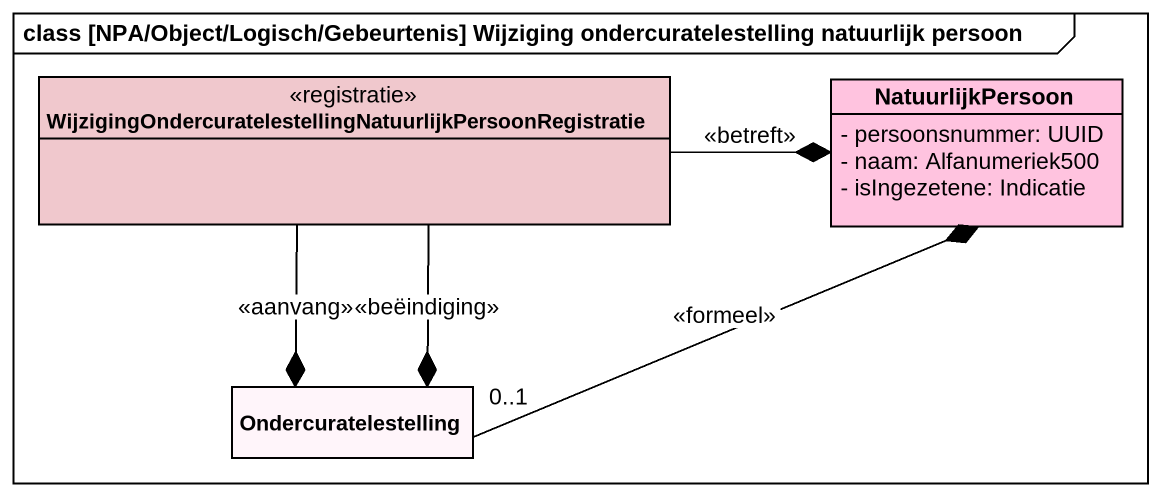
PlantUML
@startuml
mainframe class [NPA/Object/Logisch/Gebeurtenis] Wijziging ondercuratelestelling natuurlijk persoon
hide circle
hide empty members
skinparam classAttributeIconSize 0
class "WijzigingOndercuratelestellingNatuurlijkPersoonRegistratie" as WijzigingOndercuratelestelli <<registratie>> #F0C8CD
class NatuurlijkPersoon #FFC3DF {
  - persoonsnummer: UUID
  - naam: Alfanumeriek500
  - isIngezetene: Indicatie
}
class Ondercuratelestelling #FFF5FA
WijzigingOndercuratelestelli -right-* NatuurlijkPersoon : <<betreft>>
WijzigingOndercuratelestelli --* Ondercuratelestelling : <<aanvang>>
WijzigingOndercuratelestelli --* Ondercuratelestelling : <<beëindiging>>
Ondercuratelestelling "0..1" -right-* NatuurlijkPersoon : <<formeel>>
@enduml
